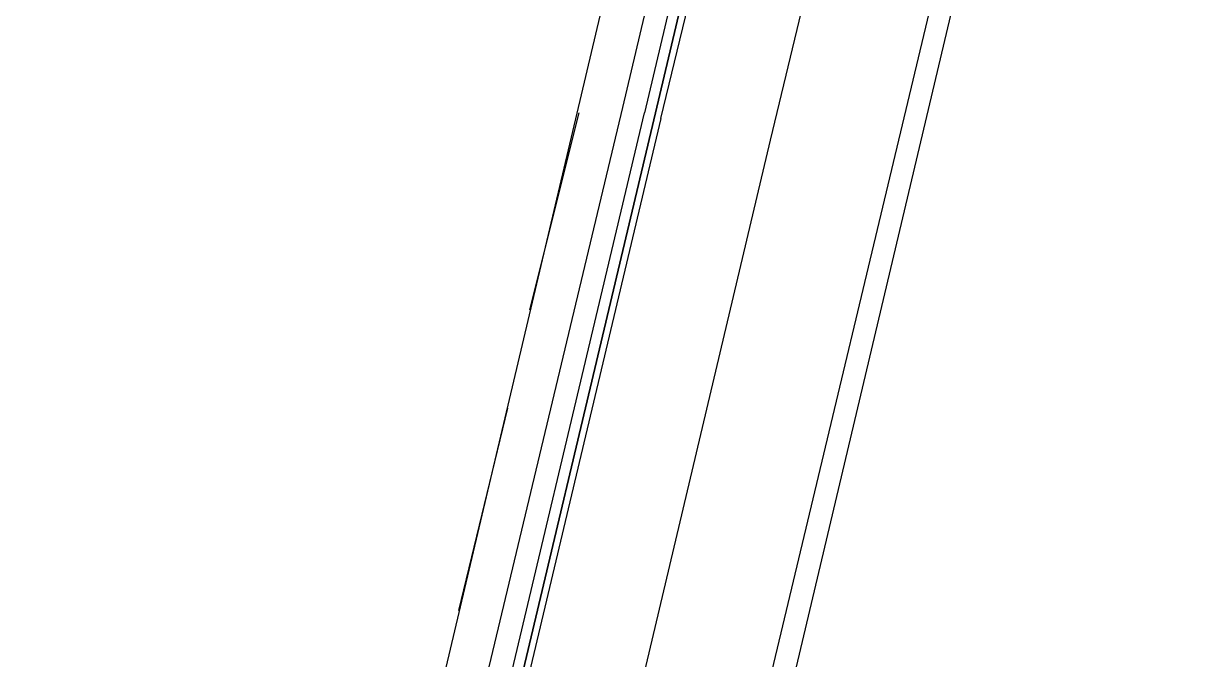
# Model space of a CAD drawing. Header units: feet. Extents: x -84 to 198, y -22 to 181.
# Drawn here: x 120.898 to 123.76, y 53.324 to 54.876 of the extents above; entities that cross this region are included whole.
import ezdxf

# ---------------------------------------------------------------- set-up
doc = ezdxf.new("R2010")
doc.units = ezdxf.units.FT
doc.layers.add('A-LINEA', color=7, linetype='CONTINUOUS')

msp = doc.modelspace()

# ---------------------------------------------------------------- linework, layer by layer
at = {"layer": 'A-LINEA'}
for p, q in [((122.68, 56.4844), (120.9333, 49.0978)), ((122.36, 54.6711), (122.7467, 56.3111)), ((123.44, 56.2978), (121.68, 48.9244)), ((122.1333, 54.1778), (122.2533, 54.6578)), ((121.96, 53.4444), (122.08, 53.9378))]:
    msp.add_line(p, q, dxfattribs=at)
for points in [[(117, 59.0311), (123.76, 57.4311), (119.84, 40.8844)], [(123.1467, 56.3644), (122.72, 54.5911), (122.2933, 52.7911)], [(122.4533, 54.6444), (122.8667, 56.3511), (122.8533, 56.3511), (122.84, 56.3511), (122.44, 54.6578), (122.84, 56.3511), (122.8267, 56.3644), (122.8133, 56.3511), (122.4133, 54.6578)], [(121.96, 52.8711), (121.96, 52.8711), (121.9333, 52.8844), (122.36, 54.6711)], [(122.4533, 54.6444), (122.0133, 52.7911), (122, 52.7911), (122, 52.8044), (122.44, 54.6578), (122, 52.8044), (121.9867, 52.8044), (121.9733, 52.8044), (122.4133, 54.6578)]]:
    msp.add_lwpolyline(points, dxfattribs=at)

doc.saveas('drawing.dxf')
